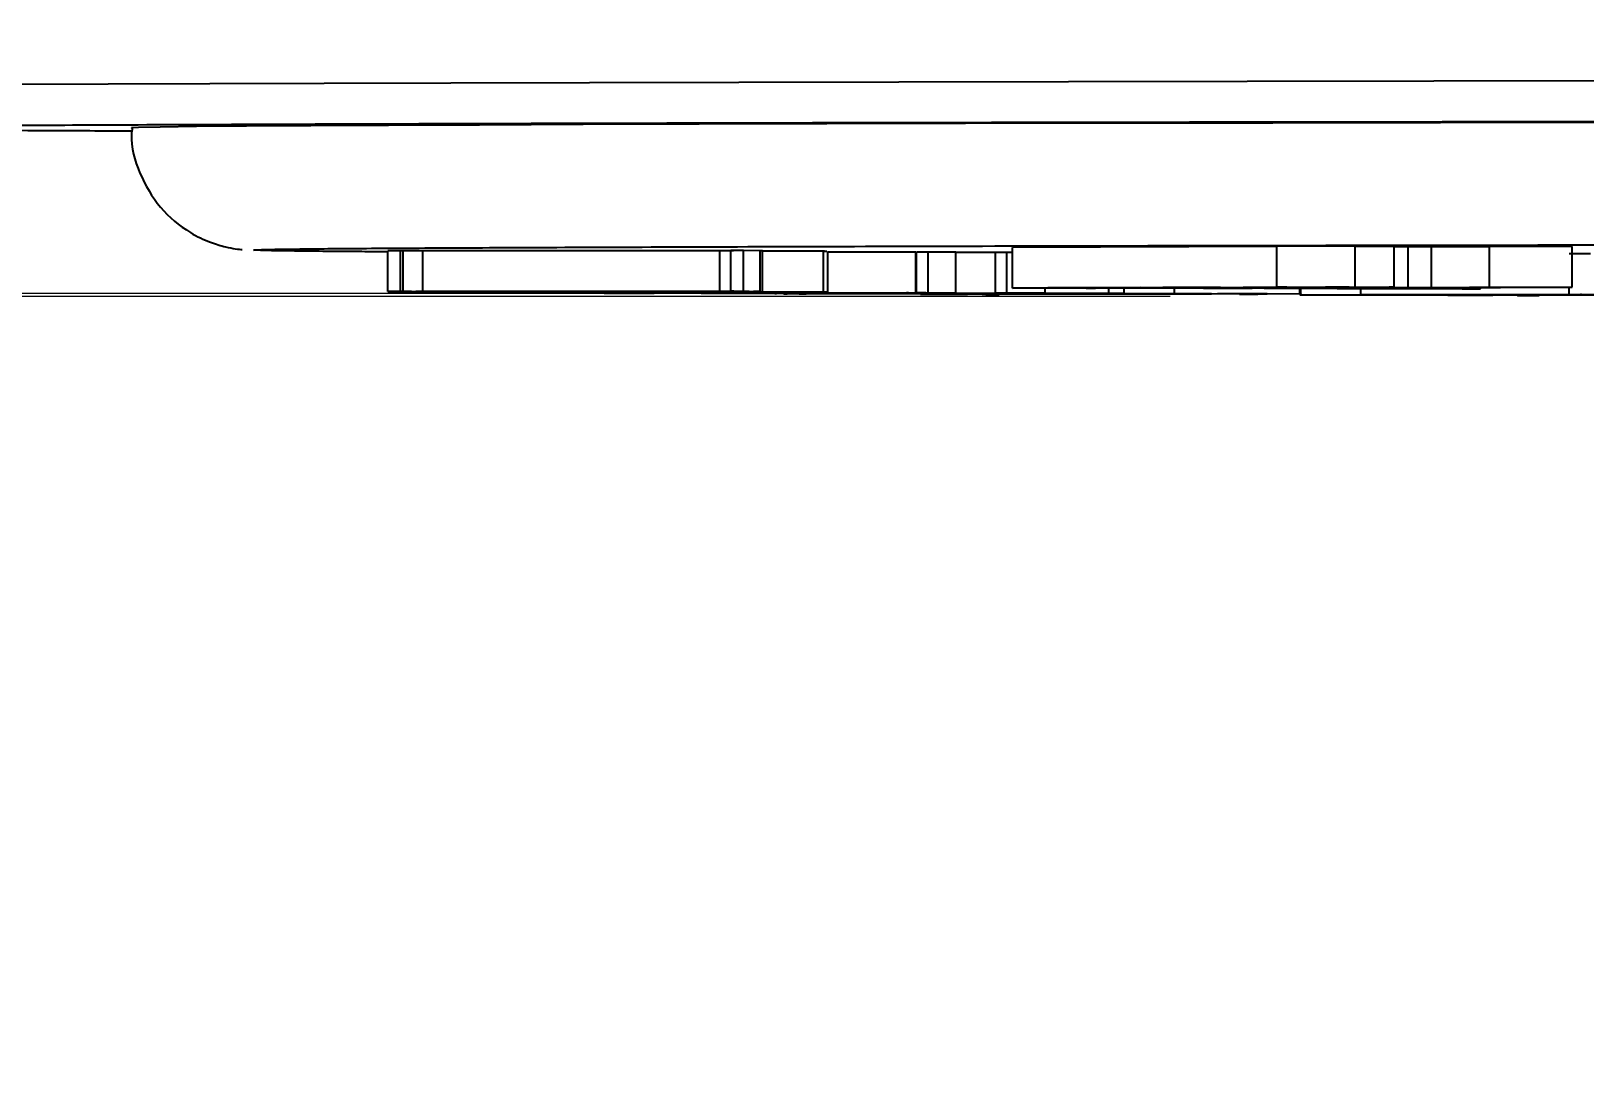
# Model space of a CAD drawing. Header units: millimetres. Extents: x 2404 to 4548, y 1024 to 2541.
# Drawn here: x 3196.55 to 3234.74, y 1159.78 to 1185.63 of the extents above; entities that cross this region are included whole.
import ezdxf

# ---------------------------------------------------------------- set-up
doc = ezdxf.new("R2010")
doc.units = ezdxf.units.MM
doc.layers.add('AM_5', color=3, linetype='Continuous', lineweight=25)
doc.styles.add('SLDTEXTSTYLE1', font='txt.shx', dxfattribs={"width": 0.7, "bigfont": 'gbcbig.shx'})
doc.dimstyles.new('SLDDIMSTYLE12$0', dxfattribs={"dimtxt": 12, "dimasz": 10, "dimexe": 0, "dimexo": 0.0625, "dimgap": 0.875, "dimtad": 1, "dimdec": 1, "dimlfac": 1.8, "dimrnd": 1e-09, "dimzin": 12, "dimdsep": 46, "dimtxsty": 'SLDTEXTSTYLE1', "dimcen": 0.09, "dimdle": 8.16, "dimclrd": 3, "dimclre": 3, "dimadec": 0, "dimazin": 3, "dimtfac": 1, "dimtdec": 1, "dimtofl": 0, "dimtmove": 0, "dimatfit": 3, "dimfxl": 0, "dimfrac": 2, "dimtolj": 1, "dimlwd": 5, "dimlwe": 5, "dimarcsym": 0})

# ---------------------------------------------------------------- blocks, each defined once
blk = doc.blocks.new('*D73')
at = {"layer": 'AM_5', "color": 3, "lineweight": 5, "transparency": 16777216}
blk.add_line((3270.29, 1420.725), (3082.297, 1420.725), dxfattribs=at)
at = {"layer": 'AM_5', "color": 3, "linetype": 'Continuous', "lineweight": 5, "transparency": 16777216}
for p, q in [((3082.297, 1410.725), (3082.297, 1189.113)), ((3224.545, 1179.113), (3082.297, 1179.113))]:
    blk.add_line(p, q, dxfattribs=at)
at = {"layer": 'AM_5', "color": 3, "transparency": 16777216}
for points in [[(3080.63, 1410.725), (3083.964, 1410.725), (3082.297, 1420.725)], [(3080.63, 1189.113), (3083.964, 1189.113), (3082.297, 1179.113)]]:
    blk.add_solid(points, dxfattribs=at)
at = {"layer": 'Defpoints', "color": 0, "transparency": 16777216}
for p in [(3270.353, 1420.725), (3082.297, 1179.113), (3224.607, 1179.113)]:
    blk.add_point(p, dxfattribs=at)
at = {"layer": 'AM_5', "color": 0, "transparency": 16777216, "insert": (3075.422, 1246.395), "char_height": 12, "attachment_point": 5, "rotation": 90, "style": 'SLDTEXTSTYLE1'}
blk.add_mtext('\\A1;245', dxfattribs=at)
blk = doc.blocks.new('*D74')
at = {"layer": 'AM_5', "color": 3, "lineweight": 5, "transparency": 16777216}
blk.add_line((3223.523, 1179.185), (3082.476, 1179.185), dxfattribs=at)
at = {"layer": 'AM_5', "color": 3, "linetype": 'Continuous', "lineweight": 5, "transparency": 16777216}
for p, q in [((3082.476, 1169.185), (3082.476, 1144.029)), ((3206.265, 1134.029), (3082.476, 1134.029))]:
    blk.add_line(p, q, dxfattribs=at)
at = {"layer": 'AM_5', "color": 3, "transparency": 16777216}
for points in [[(3080.809, 1169.185), (3084.143, 1169.185), (3082.476, 1179.185)], [(3080.809, 1144.029), (3084.143, 1144.029), (3082.476, 1134.029)]]:
    blk.add_solid(points, dxfattribs=at)
at = {"layer": 'Defpoints', "color": 0, "transparency": 16777216}
for p in [(3223.585, 1179.185), (3082.476, 1134.029), (3206.327, 1134.029)]:
    blk.add_point(p, dxfattribs=at)
at = {"layer": 'AM_5', "color": 0, "transparency": 16777216, "insert": (3075.601, 1156.607), "char_height": 12, "attachment_point": 5, "rotation": 90, "style": 'SLDTEXTSTYLE1'}
blk.add_mtext('\\A1;45', dxfattribs=at)

msp = doc.modelspace()

# ---------------------------------------------------------------- linework, layer by layer
at = {"color": 7, "linetype": 'Continuous', "lineweight": 25}
for p, q in [((3202.017, 1180.253), (3202.071, 1180.255)), ((3205.628, 1180.236), (3205.322, 1180.236)), ((3205.322, 1179.236), (3205.322, 1180.236)), ((3205.692, 1180.235), (3205.628, 1180.236)), ((3205.628, 1179.236), (3205.628, 1180.236)), ((3205.692, 1180.235), (3205.692, 1179.235)), ((3213.482, 1180.237), (3206.181, 1180.234)), ((3206.181, 1179.234), (3206.181, 1180.234)), ((3213.482, 1179.237), (3213.482, 1180.237)), ((3214.06, 1180.239), (3213.754, 1180.239)), ((3213.754, 1179.239), (3213.754, 1180.239)), ((3214.47, 1180.234), (3214.06, 1180.239)), ((3214.06, 1179.239), (3214.06, 1180.239)), ((3214.526, 1180.232), (3214.47, 1180.234)), ((3214.47, 1179.234), (3214.47, 1180.234)), ((3214.529, 1179.232), (3214.529, 1180.232)), ((3216.03, 1179.221), (3216.03, 1180.221)), ((3216.133, 1179.219), (3216.133, 1180.219)), ((3218.298, 1180.201), (3216.133, 1180.199)), ((3218.298, 1179.201), (3218.298, 1180.201)), ((3218.59, 1180.204), (3218.313, 1180.203)), ((3218.313, 1179.203), (3218.313, 1180.203)), ((3219.276, 1180.201), (3218.59, 1180.204)), ((3218.59, 1180.204), (3218.59, 1179.204)), ((3219.276, 1179.201), (3219.276, 1180.201)), ((3220.253, 1180.193), (3219.276, 1180.192)), ((3220.53, 1180.195), (3220.253, 1180.195)), ((3220.253, 1179.195), (3220.253, 1180.195)), ((3220.675, 1180.195), (3220.53, 1180.195)), ((3220.53, 1179.195), (3220.53, 1180.195)), ((3227.166, 1180.34), (3220.675, 1180.319)), ((3220.675, 1179.319), (3220.675, 1180.319)), ((3229.097, 1180.344), (3227.166, 1180.343)), ((3227.166, 1179.343), (3227.166, 1180.343)), ((3229.097, 1179.344), (3229.097, 1180.344)), ((3230.05, 1180.339), (3229.097, 1180.339)), ((3230.05, 1179.339), (3230.05, 1180.339)), ((3230.969, 1180.329), (3230.397, 1180.329)), ((3230.397, 1179.329), (3230.397, 1180.329)), ((3232.398, 1180.333), (3230.969, 1180.329)), ((3230.969, 1179.329), (3230.969, 1180.329)), ((3234.424, 1180.338), (3232.398, 1180.337)), ((3232.398, 1179.337), (3232.398, 1180.337)), ((3234.424, 1179.338), (3234.424, 1180.338)), ((3205.713, 1179.231), (3205.322, 1179.236)), ((3205.322, 1179.236), (3205.628, 1179.236)), ((3205.628, 1179.236), (3205.692, 1179.235)), ((3206.003, 1179.231), (3206.019, 1179.231)), ((3206.181, 1179.234), (3213.482, 1179.237)), ((3213.628, 1179.235), (3206.327, 1179.232)), ((3207.175, 1179.233), (3207.175, 1179.217)), ((3210.627, 1179.227), (3210.627, 1179.234)), ((3211.686, 1179.194), (3218.298, 1179.201)), ((3213.81, 1179.238), (3213.754, 1179.239)), ((3213.754, 1179.239), (3214.06, 1179.239)), ((3214.06, 1179.239), (3214.47, 1179.234)), ((3214.47, 1179.234), (3214.452, 1179.232)), ((3218.313, 1179.203), (3218.59, 1179.204)), ((3218.456, 1179.203), (3218.313, 1179.203)), ((3218.59, 1179.204), (3219.276, 1179.201)), ((3220.675, 1179.319), (3227.417, 1179.34)), ((3221.543, 1179.32), (3220.675, 1179.319)), ((3221.476, 1179.191), (3221.476, 1179.32)), ((3223.816, 1179.328), (3222.316, 1179.323)), ((3222.481, 1179.319), (3222.481, 1179.323)), ((3222.481, 1179.319), (3222.483, 1179.319)), ((3222.483, 1179.319), (3222.483, 1179.323)), ((3223.04, 1179.187), (3223.04, 1179.319)), ((3223.42, 1179.184), (3223.42, 1179.319)), ((3228.447, 1179.321), (3223.816, 1179.328)), ((3225.786, 1179.334), (3224.368, 1179.329)), ((3224.368, 1179.329), (3228.999, 1179.322)), ((3224.653, 1179.181), (3224.653, 1179.319)), ((3225.368, 1179.314), (3226.513, 1179.315)), ((3230.417, 1179.327), (3225.786, 1179.334)), ((3225.902, 1179.321), (3225.902, 1179.324)), ((3229.097, 1179.344), (3226.338, 1179.335)), ((3226.338, 1179.335), (3229.996, 1179.33)), ((3226.463, 1179.319), (3226.463, 1179.324)), ((3226.513, 1179.315), (3226.513, 1179.324)), ((3226.513, 1179.315), (3228.447, 1179.321)), ((3234.424, 1179.338), (3226.855, 1179.314)), ((3227.166, 1179.343), (3229.097, 1179.344)), ((3227.417, 1179.34), (3227.166, 1179.343)), ((3227.731, 1179.173), (3227.731, 1179.317)), ((3227.746, 1179.317), (3227.746, 1179.149)), ((3228.365, 1179.339), (3228.365, 1179.342)), ((3228.365, 1179.339), (3230.05, 1179.339)), ((3228.999, 1179.329), (3228.999, 1179.322)), ((3228.999, 1179.322), (3230.417, 1179.327)), ((3229.226, 1179.322), (3229.226, 1179.156)), ((3230.397, 1179.329), (3230.969, 1179.329)), ((3230.969, 1179.329), (3232.665, 1179.334)), ((3232.177, 1179.299), (3231.946, 1179.299)), ((3232.177, 1179.299), (3232.177, 1179.331)), ((3232.398, 1179.337), (3234.424, 1179.338)), ((3232.665, 1179.334), (3232.398, 1179.337)), ((3234.35, 1179.16), (3234.35, 1179.337)), ((3211.584, 1179.191), (3210.638, 1179.195)), ((3210.638, 1179.195), (3210.916, 1179.195)), ((3210.916, 1179.195), (3211.105, 1179.195)), ((3211.862, 1179.191), (3211.584, 1179.191)), ((3211.673, 1179.192), (3211.862, 1179.191)), ((3218.07, 1179.2), (3211.829, 1179.194)), ((3211.862, 1179.191), (3211.862, 1179.194)), ((3213.027, 1179.185), (3218.118, 1179.2)), ((3213.027, 1179.185), (3213.027, 1179.195)), ((3213.17, 1179.185), (3213.027, 1179.185)), ((3220.428, 1179.192), (3213.17, 1179.185)), ((3219.276, 1179.201), (3214.828, 1179.187)), ((3214.828, 1179.187), (3214.876, 1179.187)), ((3214.876, 1179.187), (3220.286, 1179.193)), ((3214.876, 1179.187), (3214.876, 1179.187)), ((3215.028, 1179.187), (3215.028, 1179.179)), ((3215.372, 1179.176), (3215.065, 1179.178)), ((3217.641, 1179.189), (3217.641, 1179.187)), ((3218.118, 1179.2), (3218.07, 1179.2)), ((3220.101, 1179.163), (3218.415, 1179.168)), ((3218.415, 1179.168), (3218.658, 1179.168)), ((3218.658, 1179.168), (3218.951, 1179.167)), ((3219.565, 1179.167), (3225.229, 1179.177)), ((3220.053, 1179.164), (3220.344, 1179.163)), ((3225.709, 1179.175), (3220.086, 1179.166)), ((3220.344, 1179.163), (3220.101, 1179.163)), ((3220.442, 1179.194), (3220.253, 1179.195)), ((3220.253, 1179.195), (3220.53, 1179.195)), ((3220.278, 1179.178), (3220.278, 1179.192)), ((3220.286, 1179.193), (3220.286, 1179.195)), ((3220.344, 1179.163), (3220.344, 1179.166)), ((3220.53, 1179.195), (3221.476, 1179.191)), ((3221.199, 1179.191), (3221.01, 1179.192)), ((3221.476, 1179.191), (3221.199, 1179.191)), ((3222.825, 1179.179), (3224.653, 1179.181)), ((3222.979, 1179.179), (3222.825, 1179.179)), ((3224.653, 1179.181), (3227.731, 1179.173)), ((3226.454, 1179.17), (3226.252, 1179.17)), ((3227.731, 1179.173), (3226.454, 1179.17)), ((3231.374, 1179.14), (3231.555, 1179.141)), ((3233.431, 1179.137), (3231.374, 1179.14)), ((3231.555, 1179.141), (3231.853, 1179.14)), ((3232.479, 1179.14), (3236.754, 1179.153)), ((3235.138, 1179.145), (3233.165, 1179.139)), ((3233.311, 1179.138), (3233.311, 1179.14)), ((3233.311, 1179.138), (3233.612, 1179.138)), ((3233.612, 1179.138), (3233.431, 1179.137)), ((3233.612, 1179.138), (3233.612, 1179.141))]:
    msp.add_line(p, q, dxfattribs=at)
at = {"color": 7, "linetype": 'Continuous', "lineweight": 25, "flags": 128}
for points in [[(3256.204, 1184.421), (3250.945, 1184.419), (3245.775, 1184.416), (3240.716, 1184.412), (3235.792, 1184.407), (3231.025, 1184.402), (3226.437, 1184.396), (3222.049, 1184.389), (3217.879, 1184.382), (3213.948, 1184.374), (3210.273, 1184.365), (3206.871, 1184.357), (3203.756, 1184.347), (3200.944, 1184.337), (3198.446, 1184.327), (3196.275, 1184.317), (3194.439, 1184.306), (3192.948, 1184.295), (3191.808, 1184.284)], [(3254.255, 1183.402), (3249.385, 1183.399), (3244.619, 1183.395), (3239.982, 1183.391), (3235.498, 1183.386), (3231.188, 1183.381), (3227.074, 1183.374), (3223.176, 1183.367), (3219.515, 1183.36), (3216.107, 1183.352), (3212.97, 1183.344), (3210.12, 1183.335), (3207.571, 1183.325), (3205.336, 1183.316), (3203.425, 1183.306), (3201.849, 1183.296), (3200.615, 1183.285), (3199.728, 1183.274), (3199.195, 1183.264), (3199.017, 1183.253), (3199.017, 1183.253)]]:
    msp.add_lwpolyline(points, dxfattribs=at)
at = {"color": 7, "linetype": 'Continuous', "lineweight": 25}
for points, knots in [([(3256.383, 1183.419), (3253.887, 1183.418), (3248.85, 1183.416), (3241.473, 1183.41), (3234.231, 1183.403), (3227.252, 1183.395), (3220.649, 1183.384), (3214.555, 1183.373), (3209.063, 1183.36), (3204.251, 1183.345), (3200.188, 1183.33), (3196.919, 1183.315), (3194.38, 1183.299), (3193.318, 1183.288), (3192.792, 1183.283)], [0, 0, 0, 0, 0.079959, 0.161371, 0.244142, 0.328893, 0.414217, 0.5, 0.585778, 0.671102, 0.755858, 0.838624, 0.920039, 1, 1, 1, 1]), ([(3192.792, 1183.223), (3193.323, 1183.217), (3194.397, 1183.207), (3196.532, 1183.193), (3198.335, 1183.185), (3199.031, 1183.181)], [0, 0, 0, 0, 0.376395, 0.759633, 1, 1, 1, 1]), ([(3199.038, 1183.25), (3199.032, 1183.199), (3198.983, 1182.824), (3199.198, 1182.123), (3199.686, 1181.274), (3200.342, 1180.724), (3200.929, 1180.443), (3201.34, 1180.323), (3201.625, 1180.275), (3201.695, 1180.269), (3201.737, 1180.265)], [0, 0, 0, 0, 0.030661, 0.221524, 0.412563, 0.604262, 0.714262, 0.802035, 0.882755, 1, 1, 1, 1]), ([(3202.071, 1180.255), (3202.119, 1180.259), (3202.226, 1180.267), (3203.095, 1180.28), (3204.576, 1180.293), (3206.752, 1180.307), (3209.582, 1180.32), (3213.096, 1180.333), (3217.25, 1180.345), (3221.994, 1180.357), (3227.255, 1180.367), (3232.947, 1180.376), (3238.97, 1180.383), (3245.193, 1180.389), (3251.558, 1180.394), (3257.911, 1180.397), (3264.25, 1180.399), (3270.517, 1180.4), (3276.784, 1180.399), (3283.123, 1180.397), (3289.475, 1180.394), (3295.841, 1180.389), (3302.064, 1180.383), (3308.087, 1180.376), (3313.779, 1180.367), (3319.04, 1180.357), (3323.784, 1180.345), (3327.938, 1180.333), (3331.452, 1180.32), (3334.282, 1180.307), (3336.457, 1180.293), (3337.939, 1180.28), (3338.81, 1180.267), (3338.917, 1180.259), (3338.965, 1180.255)], [0, 0, 0, 0, 0.023828, 0.053273, 0.084485, 0.115699, 0.147957, 0.180726, 0.213842, 0.247136, 0.28043, 0.313546, 0.346314, 0.378573, 0.409785, 0.440999, 0.470442, 0.499888, 0.529332, 0.558778, 0.58999, 0.621203, 0.653462, 0.68623, 0.719347, 0.752641, 0.785934, 0.819051, 0.851819, 0.884078, 0.915289, 0.946503, 0.975948, 1, 1, 1, 1]), ([(3205.322, 1180.208), (3205.103, 1180.21), (3204.148, 1180.216), (3203.118, 1180.226), (3202.175, 1180.24), (3202.07, 1180.248), (3202.017, 1180.253)], [0, 0, 0, 0, 0.093549, 0.407564, 0.703776, 1, 1, 1, 1]), ([(3206.181, 1180.234), (3206.113, 1180.234), (3206.012, 1180.234), (3205.883, 1180.234), (3205.8, 1180.234), (3205.729, 1180.235), (3205.706, 1180.235), (3205.692, 1180.235)], [0, 0, 0, 0, 0.282258, 0.415886, 0.550305, 0.716557, 1, 1, 1, 1]), ([(3213.81, 1180.238), (3213.812, 1180.238), (3213.817, 1180.237), (3213.771, 1180.237), (3213.68, 1180.237), (3213.575, 1180.237), (3213.502, 1180.237), (3213.482, 1180.237)], [0, 0, 0, 0, 0.132695, 0.344902, 0.557282, 0.875523, 1, 1, 1, 1]), ([(3216.03, 1180.221), (3215.9, 1180.221), (3215.657, 1180.223), (3215.055, 1180.224), (3214.655, 1180.224), (3214.529, 1180.224)], [0, 0, 0, 0, 0.4404149, 0.8228014, 1, 1, 1, 1]), ([(3216.113, 1180.219), (3216.108, 1180.22), (3216.102, 1180.22), (3216.041, 1180.221), (3216.03, 1180.221)], [0, 0, 0, 0, 0.830719, 1, 1, 1, 1]), ([(3230.397, 1180.329), (3230.362, 1180.33), (3230.3, 1180.331), (3230.174, 1180.333), (3230.089, 1180.334), (3230.05, 1180.335)], [0, 0, 0, 0, 0.408182, 0.725272, 1, 1, 1, 1]), ([(3234.879, 1180.158), (3234.864, 1180.158), (3234.767, 1180.159), (3234.541, 1180.159), (3234.35, 1180.16)], [0, 0, 0, 0, 0.156668, 1, 1, 1, 1]), ([(3205.692, 1179.235), (3205.71, 1179.235), (3205.736, 1179.234), (3205.831, 1179.234), (3205.926, 1179.234), (3206.046, 1179.234), (3206.135, 1179.234), (3206.181, 1179.234)], [0, 0, 0, 0, 0.35696, 0.506296, 0.628832, 0.807113, 1, 1, 1, 1]), ([(3210.903, 1179.225), (3210.235, 1179.225), (3209.173, 1179.224), (3207.779, 1179.225), (3206.845, 1179.226), (3206.134, 1179.228), (3205.835, 1179.23), (3205.732, 1179.231), (3205.713, 1179.231)], [0, 0, 0, 0, 0.298114, 0.474394, 0.620068, 0.765882, 0.956507, 1, 1, 1, 1]), ([(3206.327, 1179.232), (3206.277, 1179.232), (3206.189, 1179.232), (3206.088, 1179.232), (3206.025, 1179.232), (3206.016, 1179.232), (3206.012, 1179.232)], [0, 0, 0, 0, 0.290202, 0.50382, 0.763034, 1, 1, 1, 1]), ([(3206.019, 1179.231), (3206.113, 1179.23), (3206.293, 1179.229), (3206.97, 1179.227), (3207.986, 1179.226), (3209.254, 1179.226), (3210.189, 1179.227), (3210.627, 1179.227)], [0, 0, 0, 0, 0.179595, 0.343759, 0.495827, 0.763697, 1, 1, 1, 1]), ([(3207.206, 1179.217), (3207.198, 1179.217), (3207.156, 1179.217), (3207.45, 1179.219), (3208.134, 1179.221), (3209.352, 1179.223), (3210.349, 1179.224), (3210.841, 1179.224)], [0, 0, 0, 0, 0.036608, 0.183936, 0.408772, 0.708665, 1, 1, 1, 1]), ([(3212.503, 1179.212), (3211.848, 1179.212), (3210.735, 1179.211), (3209.234, 1179.211), (3208.246, 1179.212), (3207.571, 1179.214), (3207.37, 1179.215), (3207.265, 1179.215)], [0, 0, 0, 0, 0.3332849, 0.5666872, 0.7350111, 0.8630417, 1, 1, 1, 1]), ([(3207.566, 1179.215), (3207.535, 1179.216), (3207.476, 1179.216), (3207.667, 1179.218), (3208.126, 1179.219), (3209.271, 1179.221), (3210.375, 1179.221), (3211.124, 1179.222)], [0, 0, 0, 0, 0.098439, 0.192959, 0.327087, 0.54288, 1, 1, 1, 1]), ([(3212.22, 1179.214), (3211.575, 1179.214), (3210.584, 1179.213), (3209.296, 1179.213), (3208.515, 1179.213), (3207.982, 1179.214), (3207.688, 1179.215), (3207.598, 1179.215), (3207.566, 1179.215)], [0, 0, 0, 0, 0.386905, 0.5938453, 0.741486, 0.8425466, 0.9443486, 1, 1, 1, 1]), ([(3210.627, 1179.227), (3211.287, 1179.227), (3212.241, 1179.228), (3213.327, 1179.229), (3213.911, 1179.23), (3214.075, 1179.231), (3214.158, 1179.232)], [0, 0, 0, 0, 0.452303, 0.653993, 0.826668, 1, 1, 1, 1]), ([(3210.841, 1179.224), (3211.497, 1179.224), (3212.616, 1179.225), (3214.096, 1179.224), (3215.068, 1179.224), (3215.723, 1179.222), (3215.925, 1179.221), (3216.03, 1179.221)], [0, 0, 0, 0, 0.335879, 0.572344, 0.731569, 0.859032, 1, 1, 1, 1]), ([(3214.443, 1179.231), (3214.327, 1179.23), (3214.095, 1179.228), (3213.262, 1179.227), (3212.15, 1179.225), (3211.299, 1179.225), (3210.903, 1179.225)], [0, 0, 0, 0, 0.221306, 0.442951, 0.740483, 1, 1, 1, 1]), ([(3211.124, 1179.222), (3211.772, 1179.222), (3212.768, 1179.223), (3214.057, 1179.223), (3214.822, 1179.222), (3215.329, 1179.222), (3215.58, 1179.221), (3215.657, 1179.221), (3215.68, 1179.22)], [0, 0, 0, 0, 0.397346, 0.609831, 0.759517, 0.858592, 0.95839, 1, 1, 1, 1]), ([(3215.68, 1179.22), (3215.716, 1179.22), (3215.784, 1179.219), (3215.68, 1179.218), (3215.383, 1179.217), (3214.415, 1179.216), (3213.262, 1179.215), (3212.348, 1179.214), (3212.22, 1179.214)], [0, 0, 0, 0, 0.099013, 0.188639, 0.277978, 0.435263, 0.920804, 1, 1, 1, 1]), ([(3216.03, 1179.221), (3216.086, 1179.22), (3216.199, 1179.219), (3215.92, 1179.217), (3215.158, 1179.215), (3213.981, 1179.213), (3212.961, 1179.212), (3212.503, 1179.212)], [0, 0, 0, 0, 0.14267, 0.2869, 0.459199, 0.757548, 1, 1, 1, 1]), ([(3213.482, 1179.237), (3213.554, 1179.237), (3213.659, 1179.237), (3213.764, 1179.237), (3213.816, 1179.237), (3213.83, 1179.238), (3213.817, 1179.238), (3213.81, 1179.238)], [0, 0, 0, 0, 0.3039299, 0.4394116, 0.5752405, 0.7665382, 1, 1, 1, 1]), ([(3214.164, 1179.234), (3214.145, 1179.234), (3214.108, 1179.234), (3214.013, 1179.235), (3213.894, 1179.235), (3213.8, 1179.235), (3213.708, 1179.235), (3213.652, 1179.235), (3213.628, 1179.235)], [0, 0, 0, 0, 0.2921955, 0.5874478, 0.7122589, 0.8180509, 0.9240716, 1, 1, 1, 1]), ([(3214.182, 1179.233), (3214.192, 1179.233), (3214.211, 1179.233), (3214.18, 1179.234), (3214.164, 1179.234)], [0, 0, 0, 0, 0.508302, 1, 1, 1, 1]), ([(3218.298, 1179.201), (3218.348, 1179.201), (3218.429, 1179.202), (3218.512, 1179.202), (3218.545, 1179.202), (3218.536, 1179.202), (3218.488, 1179.202), (3218.456, 1179.203)], [0, 0, 0, 0, 0.239307, 0.388341, 0.538232, 0.677649, 1, 1, 1, 1]), ([(3222.316, 1179.323), (3222.225, 1179.323), (3222.042, 1179.322), (3221.768, 1179.321), (3221.626, 1179.32), (3221.543, 1179.32)], [0, 0, 0, 0, 0.297154, 0.594531, 1, 1, 1, 1]), ([(3225.73, 1179.318), (3225.433, 1179.318), (3224.842, 1179.319), (3223.748, 1179.319), (3222.962, 1179.319), (3222.481, 1179.319)], [0, 0, 0, 0, 0.280043, 0.559301, 1, 1, 1, 1]), ([(3222.483, 1179.319), (3222.793, 1179.32), (3223.413, 1179.32), (3224.27, 1179.321), (3224.952, 1179.321), (3225.469, 1179.321), (3225.753, 1179.321), (3225.884, 1179.321), (3225.902, 1179.321)], [0, 0, 0, 0, 0.277873, 0.555831, 0.757162, 0.870741, 0.982618, 1, 1, 1, 1]), ([(3231.946, 1179.299), (3231.689, 1179.301), (3231.07, 1179.304), (3228.811, 1179.309), (3226.69, 1179.312), (3225.368, 1179.314)], [0, 0, 0, 0, 0.209452, 0.506883, 1, 1, 1, 1]), ([(3226.539, 1179.318), (3226.521, 1179.318), (3226.485, 1179.318), (3226.36, 1179.318), (3226.18, 1179.318), (3225.954, 1179.318), (3225.805, 1179.318), (3225.73, 1179.318)], [0, 0, 0, 0, 0.0876057, 0.1756397, 0.4450626, 0.7212942, 1, 1, 1, 1]), ([(3225.902, 1179.321), (3226.052, 1179.32), (3226.306, 1179.32), (3226.466, 1179.319), (3226.539, 1179.319), (3226.575, 1179.318), (3226.55, 1179.318), (3226.539, 1179.318)], [0, 0, 0, 0, 0.407699, 0.690083, 0.843754, 0.934161, 1, 1, 1, 1]), ([(3226.855, 1179.314), (3227.406, 1179.313), (3228.424, 1179.312), (3229.793, 1179.309), (3231.213, 1179.306), (3231.902, 1179.302), (3232.138, 1179.3), (3232.177, 1179.299)], [0, 0, 0, 0, 0.221372, 0.409276, 0.596404, 0.933221, 1, 1, 1, 1]), ([(3229.996, 1179.33), (3229.803, 1179.331), (3229.499, 1179.334), (3228.977, 1179.336), (3228.57, 1179.338), (3228.365, 1179.339)], [0, 0, 0, 0, 0.46227, 0.729265, 1, 1, 1, 1]), ([(3230.05, 1179.339), (3229.994, 1179.339), (3229.904, 1179.338), (3229.957, 1179.336), (3230.007, 1179.335), (3230.032, 1179.335)], [0, 0, 0, 0, 0.451045, 0.724772, 1, 1, 1, 1]), ([(3230.032, 1179.335), (3230.09, 1179.334), (3230.194, 1179.333), (3230.318, 1179.331), (3230.37, 1179.33), (3230.397, 1179.329)], [0, 0, 0, 0, 0.39149, 0.695584, 1, 1, 1, 1]), ([(3211.105, 1179.195), (3211.146, 1179.194), (3211.205, 1179.194), (3211.331, 1179.194), (3211.446, 1179.194), (3211.569, 1179.194), (3211.647, 1179.194), (3211.686, 1179.194)], [0, 0, 0, 0, 0.3461, 0.493467, 0.642693, 0.820568, 1, 1, 1, 1]), ([(3211.829, 1179.194), (3211.783, 1179.193), (3211.703, 1179.193), (3211.627, 1179.193), (3211.594, 1179.193), (3211.607, 1179.193), (3211.651, 1179.192), (3211.673, 1179.192)], [0, 0, 0, 0, 0.227355, 0.388209, 0.549679, 0.776891, 1, 1, 1, 1]), ([(3215.059, 1179.179), (3215.054, 1179.179), (3215.03, 1179.18), (3215.436, 1179.182), (3216.309, 1179.185), (3217.188, 1179.186), (3217.641, 1179.187)], [0, 0, 0, 0, 0.075612, 0.323708, 0.651392, 1, 1, 1, 1]), ([(3220.816, 1179.177), (3220.233, 1179.176), (3219.24, 1179.175), (3217.757, 1179.174), (3216.685, 1179.174), (3215.876, 1179.175), (3215.542, 1179.176), (3215.372, 1179.176)], [0, 0, 0, 0, 0.333528, 0.567546, 0.735799, 0.864912, 1, 1, 1, 1]), ([(3215.634, 1179.177), (3215.558, 1179.177), (3215.41, 1179.178), (3215.434, 1179.179), (3215.705, 1179.181), (3216.577, 1179.183), (3217.533, 1179.184), (3218.178, 1179.185)], [0, 0, 0, 0, 0.098651, 0.191047, 0.328598, 0.547094, 1, 1, 1, 1]), ([(3220.278, 1179.178), (3219.708, 1179.178), (3218.834, 1179.176), (3217.627, 1179.175), (3216.831, 1179.175), (3216.234, 1179.176), (3215.848, 1179.176), (3215.689, 1179.177), (3215.634, 1179.177)], [0, 0, 0, 0, 0.386956, 0.593793, 0.740338, 0.842099, 0.944778, 1, 1, 1, 1]), ([(3217.641, 1179.187), (3218.226, 1179.188), (3219.227, 1179.189), (3220.696, 1179.19), (3221.743, 1179.189), (3222.532, 1179.188), (3222.866, 1179.188), (3223.04, 1179.187)], [0, 0, 0, 0, 0.336368, 0.574645, 0.731944, 0.859761, 1, 1, 1, 1]), ([(3218.178, 1179.185), (3218.752, 1179.186), (3219.627, 1179.187), (3220.858, 1179.188), (3221.646, 1179.188), (3222.227, 1179.188), (3222.561, 1179.187), (3222.696, 1179.187), (3222.734, 1179.187)], [0, 0, 0, 0, 0.397528, 0.607391, 0.759995, 0.859904, 0.960457, 1, 1, 1, 1]), ([(3218.951, 1179.167), (3219.009, 1179.167), (3219.09, 1179.167), (3219.242, 1179.167), (3219.366, 1179.167), (3219.477, 1179.167), (3219.541, 1179.167), (3219.565, 1179.167)], [0, 0, 0, 0, 0.362826, 0.512382, 0.662913, 0.871019, 1, 1, 1, 1]), ([(3220.086, 1179.166), (3220.039, 1179.165), (3219.964, 1179.165), (3219.92, 1179.165), (3219.924, 1179.165), (3219.973, 1179.164), (3220.029, 1179.164), (3220.053, 1179.164)], [0, 0, 0, 0, 0.266956, 0.429529, 0.591357, 0.826533, 1, 1, 1, 1]), ([(3222.734, 1179.187), (3222.815, 1179.186), (3222.969, 1179.186), (3223.003, 1179.185), (3222.858, 1179.183), (3222.144, 1179.181), (3221.175, 1179.18), (3220.376, 1179.178), (3220.278, 1179.178)], [0, 0, 0, 0, 0.099186, 0.189605, 0.279846, 0.434014, 0.930829, 1, 1, 1, 1]), ([(3220.286, 1179.193), (3220.336, 1179.193), (3220.417, 1179.193), (3220.5, 1179.193), (3220.533, 1179.194), (3220.524, 1179.194), (3220.475, 1179.194), (3220.442, 1179.194)], [0, 0, 0, 0, 0.239079, 0.388006, 0.537788, 0.677074, 1, 1, 1, 1]), ([(3221.01, 1179.192), (3220.976, 1179.192), (3220.917, 1179.192), (3220.788, 1179.192), (3220.668, 1179.193), (3220.545, 1179.193), (3220.469, 1179.192), (3220.428, 1179.192)], [0, 0, 0, 0, 0.282446, 0.488833, 0.649378, 0.810868, 1, 1, 1, 1]), ([(3223.383, 1179.184), (3223.282, 1179.183), (3223.007, 1179.181), (3222.078, 1179.178), (3221.208, 1179.177), (3220.816, 1179.177)], [0, 0, 0, 0, 0.242788, 0.658331, 1, 1, 1, 1]), ([(3225.343, 1179.178), (3225.204, 1179.178), (3224.997, 1179.179), (3224.64, 1179.179), (3224.147, 1179.18), (3223.599, 1179.179), (3223.15, 1179.179), (3222.979, 1179.179)], [0, 0, 0, 0, 0.240793, 0.359777, 0.461711, 0.794413, 1, 1, 1, 1]), ([(3223.04, 1179.187), (3223.186, 1179.187), (3223.408, 1179.186), (3223.385, 1179.185), (3223.378, 1179.184)], [0, 0, 0, 0, 0.659487, 1, 1, 1, 1]), ([(3225.229, 1179.177), (3225.268, 1179.177), (3225.37, 1179.177), (3225.479, 1179.177), (3225.545, 1179.177), (3225.559, 1179.177), (3225.562, 1179.177), (3225.544, 1179.178), (3225.469, 1179.178), (3225.393, 1179.178), (3225.343, 1179.178)], [0, 0, 0, 0, 0.166709, 0.438609, 0.487323, 0.517206, 0.541802, 0.578816, 0.723084, 1, 1, 1, 1]), ([(3226.541, 1179.175), (3226.512, 1179.175), (3226.426, 1179.175), (3226.308, 1179.176), (3226.207, 1179.176), (3226.151, 1179.176), (3226.122, 1179.176), (3226.046, 1179.176), (3225.906, 1179.176), (3225.784, 1179.175), (3225.709, 1179.175)], [0, 0, 0, 0, 0.124093, 0.372351, 0.496838, 0.517541, 0.538485, 0.574939, 0.740211, 1, 1, 1, 1]), ([(3226.252, 1179.17), (3226.436, 1179.171), (3226.694, 1179.172), (3226.864, 1179.173), (3226.913, 1179.173)], [0, 0, 0, 0, 0.710757, 1, 1, 1, 1]), ([(3226.92, 1179.173), (3226.924, 1179.173), (3226.938, 1179.173), (3226.816, 1179.174), (3226.649, 1179.175), (3226.541, 1179.175)], [0, 0, 0, 0, 0.096311, 0.412079, 1, 1, 1, 1]), ([(3228.544, 1179.145), (3228.352, 1179.145), (3227.973, 1179.146), (3227.714, 1179.148), (3227.75, 1179.151), (3228.255, 1179.154), (3228.897, 1179.155), (3229.226, 1179.156)], [0, 0, 0, 0, 0.136914, 0.269244, 0.466964, 0.727179, 1, 1, 1, 1]), ([(3228.743, 1179.145), (3228.624, 1179.146), (3228.393, 1179.146), (3228.244, 1179.147), (3228.293, 1179.149), (3228.807, 1179.152), (3229.514, 1179.154), (3229.985, 1179.155)], [0, 0, 0, 0, 0.0990027, 0.1927602, 0.3351777, 0.5578285, 1, 1, 1, 1]), ([(3233.703, 1179.148), (3233.248, 1179.147), (3232.48, 1179.145), (3231.151, 1179.144), (3230.098, 1179.144), (3229.212, 1179.144), (3228.771, 1179.144), (3228.544, 1179.145)], [0, 0, 0, 0, 0.335274, 0.565807, 0.736276, 0.864906, 1, 1, 1, 1]), ([(3232.944, 1179.15), (3232.505, 1179.149), (3231.834, 1179.147), (3230.818, 1179.145), (3230.078, 1179.145), (3229.493, 1179.145), (3229.056, 1179.145), (3228.839, 1179.145), (3228.743, 1179.145)], [0, 0, 0, 0, 0.388784, 0.594507, 0.742724, 0.84452, 0.93111, 1, 1, 1, 1]), ([(3229.226, 1179.156), (3229.684, 1179.157), (3230.462, 1179.159), (3231.78, 1179.161), (3232.806, 1179.161), (3233.67, 1179.161), (3234.117, 1179.16), (3234.35, 1179.16)], [0, 0, 0, 0, 0.337884, 0.573603, 0.730566, 0.85906, 1, 1, 1, 1]), ([(3229.985, 1179.155), (3230.428, 1179.156), (3231.099, 1179.158), (3232.15, 1179.159), (3232.878, 1179.16), (3233.474, 1179.16), (3233.87, 1179.16), (3234.061, 1179.159), (3234.119, 1179.159)], [0, 0, 0, 0, 0.39949, 0.604579, 0.758371, 0.856867, 0.955984, 1, 1, 1, 1]), ([(3231.853, 1179.14), (3231.925, 1179.14), (3232.024, 1179.14), (3232.173, 1179.14), (3232.281, 1179.14), (3232.391, 1179.14), (3232.449, 1179.14), (3232.479, 1179.14)], [0, 0, 0, 0, 0.3451215, 0.47825, 0.6125433, 0.7923859, 1, 1, 1, 1]), ([(3234.119, 1179.159), (3234.241, 1179.159), (3234.472, 1179.158), (3234.649, 1179.157), (3234.675, 1179.156), (3234.327, 1179.154), (3233.638, 1179.152), (3233.037, 1179.15), (3232.944, 1179.15)], [0, 0, 0, 0, 0.099608, 0.189208, 0.278687, 0.431625, 0.91232, 1, 1, 1, 1]), ([(3233.165, 1179.139), (3233.136, 1179.139), (3233.089, 1179.139), (3233.071, 1179.139), (3233.11, 1179.138), (3233.192, 1179.138), (3233.276, 1179.138), (3233.311, 1179.138)], [0, 0, 0, 0, 0.2392653, 0.3980718, 0.5583573, 0.8110269, 1, 1, 1, 1]), ([(3235.13, 1179.154), (3234.97, 1179.153), (3234.676, 1179.151), (3234.009, 1179.149), (3233.703, 1179.148)], [0, 0, 0, 0, 0.541529, 1, 1, 1, 1]), ([(3234.35, 1179.16), (3234.55, 1179.159), (3234.95, 1179.158), (3235.203, 1179.157), (3235.162, 1179.156), (3235.147, 1179.156)], [0, 0, 0, 0, 0.3813, 0.766294, 1, 1, 1, 1])]:
    msp.add_open_spline(points, degree=3, knots=knots, dxfattribs=at)

# ---------------------------------------------------------------- dimensions: what is measured, and where the dimension line sits
at = {"layer": 'AM_5'}
dim = msp.add_linear_dim(base=(3082.297, 1179.113), p1=(3270.353, 1420.725), p2=(3224.607, 1179.113), angle=90, text='245', dimstyle='SLDDIMSTYLE12$0', override={"dimlfac": 1}, dxfattribs=at)
dim.commit()
dim.dimension.update_dxf_attribs({"geometry": '*D73', "text_midpoint": (3082.297, 1246.395), "dimtype": 160})
dim = msp.add_linear_dim(base=(3082.476, 1134.029), p1=(3223.585, 1179.185), p2=(3206.327, 1134.029), angle=90, text='45', dimstyle='SLDDIMSTYLE12$0', override={"dimlfac": 1, "dimpost": ''}, dxfattribs=at)
dim.commit()
dim.dimension.update_dxf_attribs({"geometry": '*D74', "text_midpoint": (3075.601, 1156.607)})

doc.saveas('drawing.dxf')
